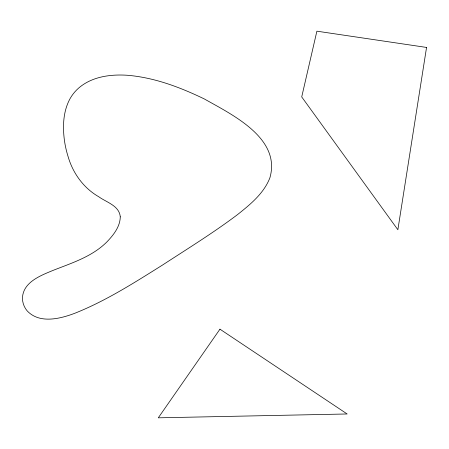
<?xml version="1.0" encoding="UTF-8"?>
<svg xmlns="http://www.w3.org/2000/svg" width="449" height="449" viewBox="0 0 449 449"><rect width="100%" height="100%" fill="white"/><g stroke="black" fill="none" stroke-linecap="round" stroke-linejoin="round"><path stroke-width="0.67" d="M120.276 216.845C120.13 226.689 113.518 234.973 107.03 241.775A71.705 71.705 0 0 1 100.267 247.747C86.365 258.501 69.415 263.939 53.263 270.315C40.629 275.546 22.781 282.174 22.45 298.4A19.795 19.795 0 0 0 27.176 310.888C39.417 323.92 59.728 318.93 74.394 313.43C105.678 301.06 134.156 282.814 162.555 265.028C187.733 248.628 213.354 232.818 237.369 214.729C250.16 204.553 263.782 193.553 269.877 177.86C281.366 138.174 231.987 114.618 204.385 98.982C180.139 87.274 154.344 77.481 127.297 75.264C110.381 74.141 91.877 76.616 78.626 88.094A40.859 40.859 0 0 0 70.274 98.264C62.961 111.307 62.501 126.977 64.577 141.457A101.48 101.48 0 0 0 68.141 156.746C72.951 173.297 83.654 188.097 98.707 196.724C106.435 202.336 119.35 205.648 120.276 216.845M426.55 47.437L397.87 229.742L301.717 96.928L316.887 31.177L426.55 47.437M219.954 329.173L158.284 417.823L347.15 413.972L219.954 329.173"/></g></svg>
